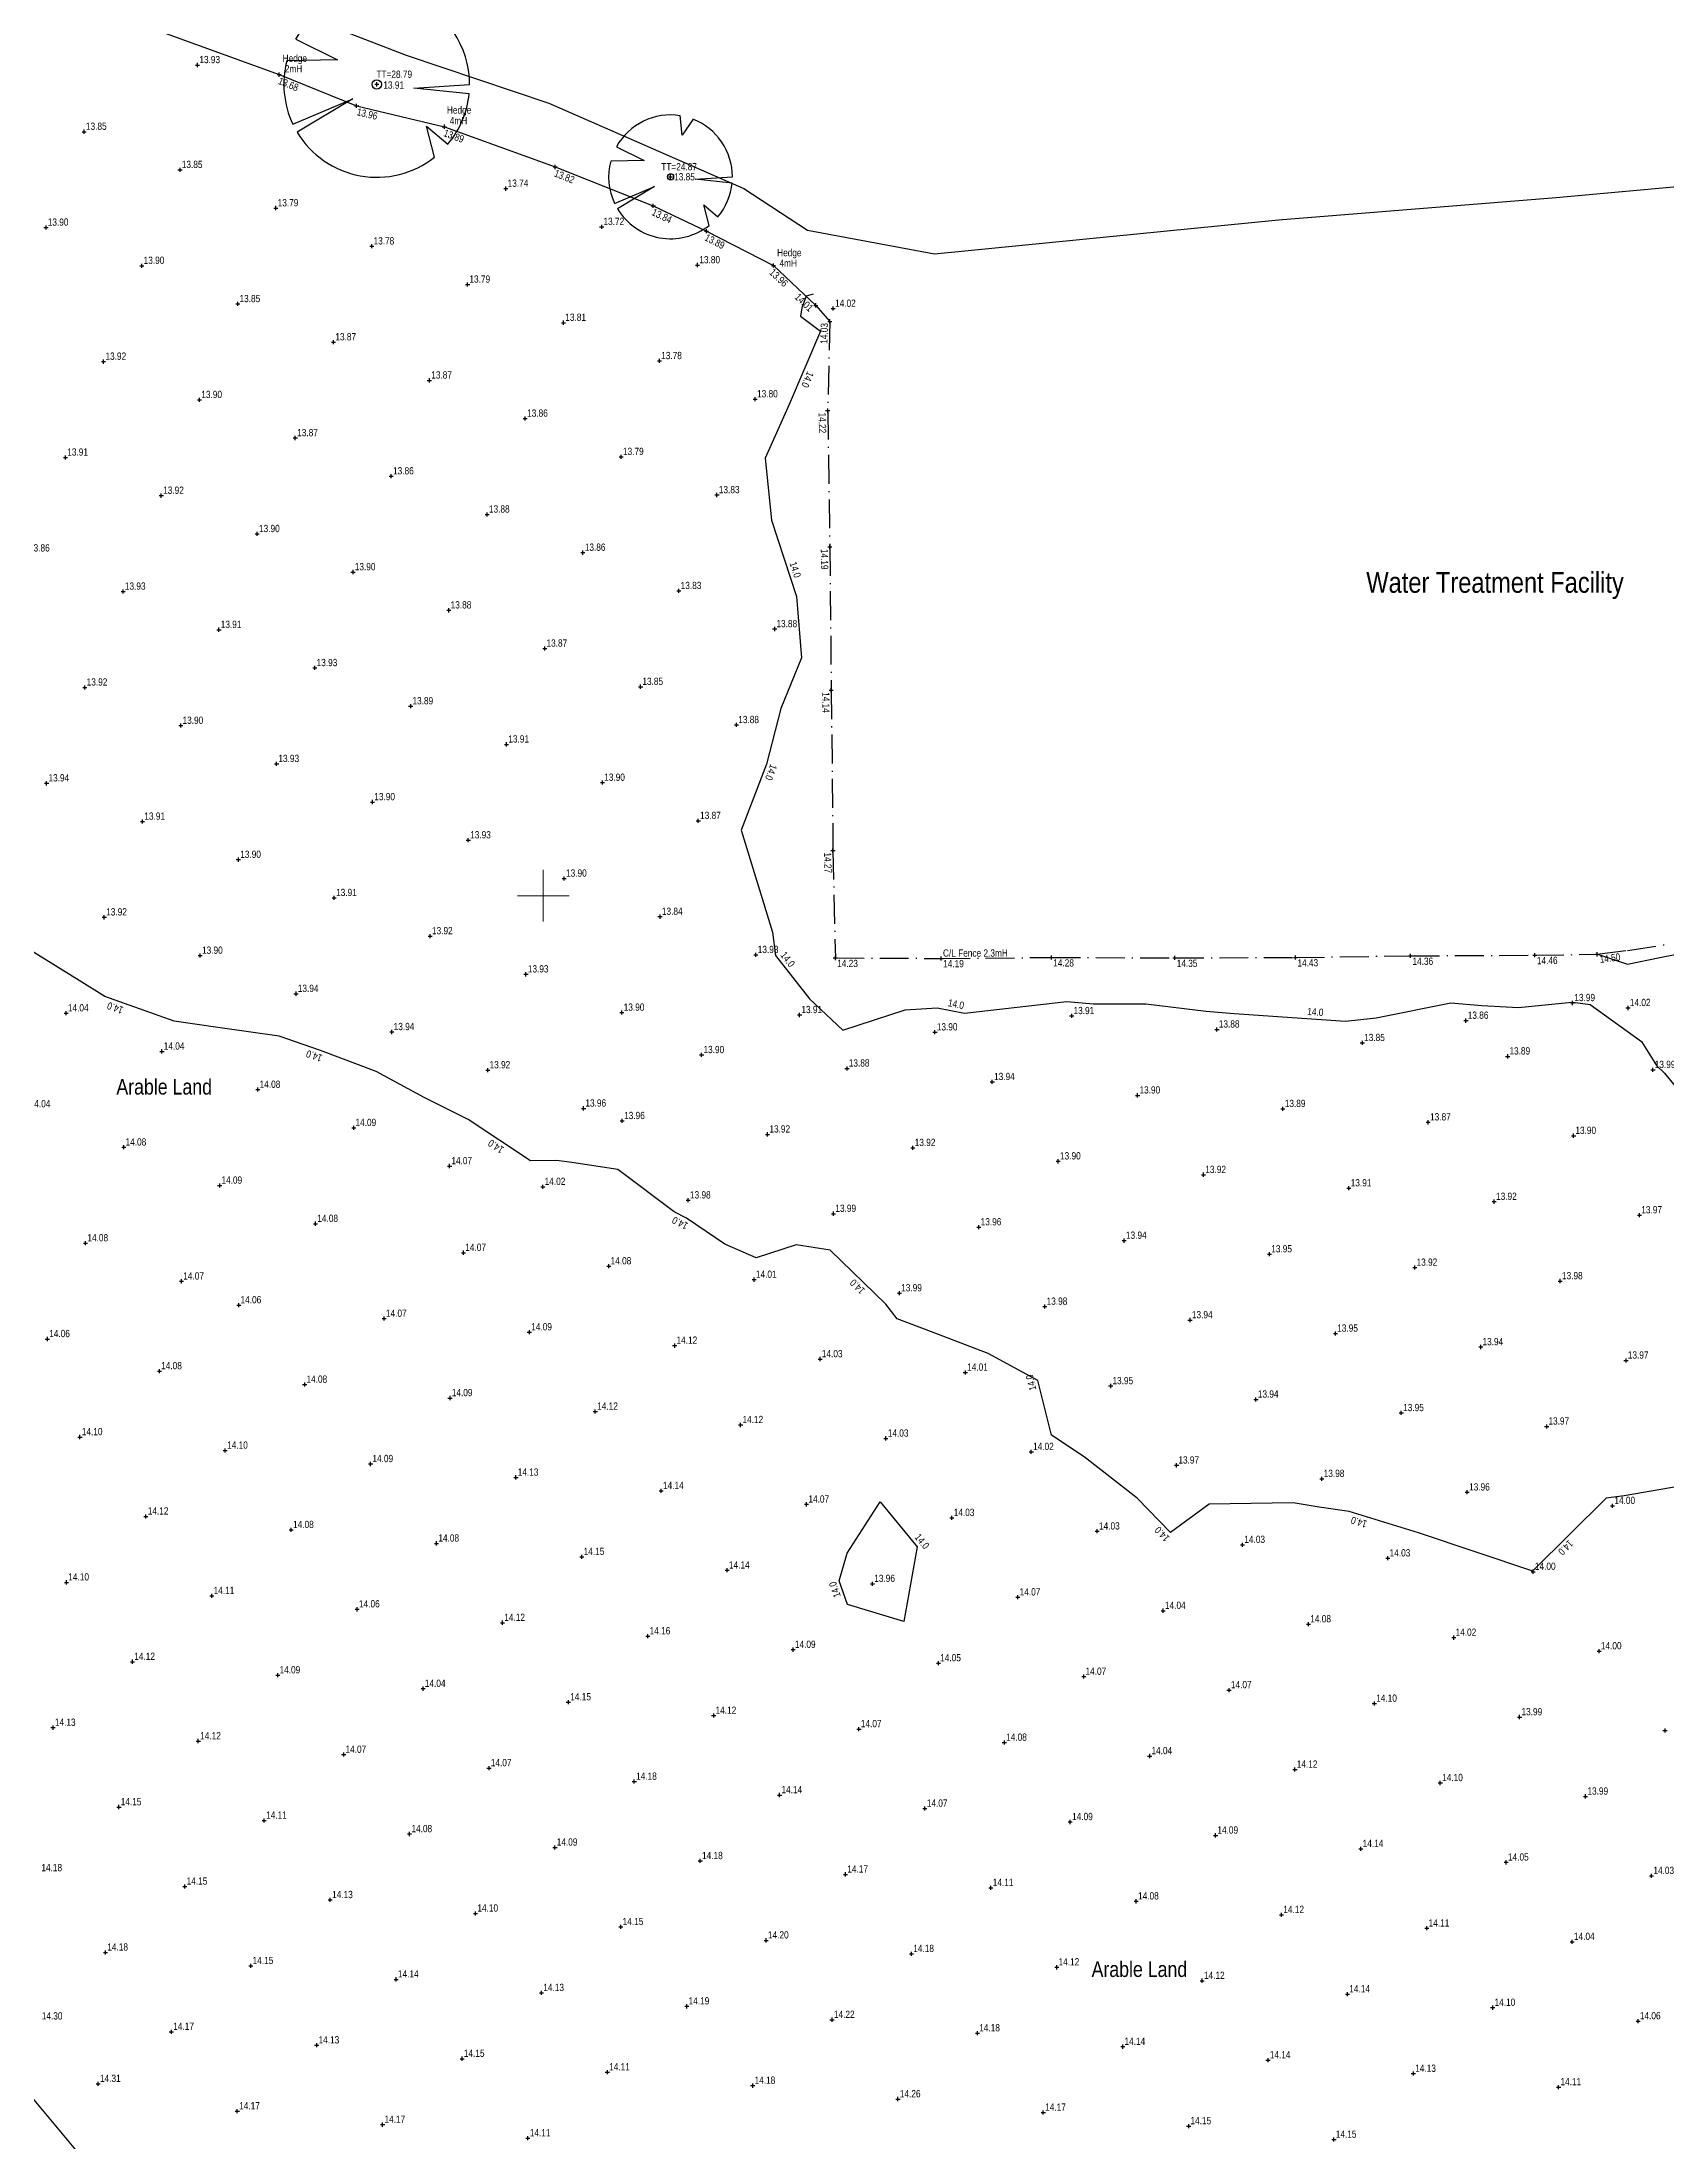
# Model space of a CAD drawing. Extents: x 452260 to 454003, y 451265 to 453203.
# Drawn here: x 453551.4 to 453708.8, y 452079.2 to 452282.7 of the extents above; entities that cross this region are included whole.
import ezdxf
from ezdxf.enums import TextEntityAlignment as Align

# ---------------------------------------------------------------- set-up
doc = ezdxf.new("R2010")
doc.units = 0
doc.header["$LTSCALE"] = 0.7
doc.header["$MEASUREMENT"] = 0
doc.header["$PDMODE"] = 2
doc.header["$PDSIZE"] = 0.2
doc.linetypes.add('Dash-Dot', pattern=[6, 4, -1, 0, -1])
for name, color, linetype, lineweight in [('FFS_Tree Top Levels', 94, 'Continuous', 25), ('FPS_Contours-Minor', 184, 'Continuous', 25), ('FPS_Fence', 42, 'Dash-Dot', 25), ('FPS_Grid', 7, 'Continuous', 13), ('FPS_Hedge', 86, 'Continuous', 25), ('FPS_Hedge Top Level', 7, 'Continuous', 25), ('FPS_Levels', 7, 'Continuous', 25), ('FPS_Spot Levels', 7, 'Continuous', 25), ('FPS_Text', 7, 'Continuous', 25), ('FPS_Tree Canopy', 3, 'Continuous', 25), ('FPS_Tree Trunk', 32, 'Continuous', 25), ('FPS_Trees', 77, 'Continuous', 25)]:
    doc.layers.add(name, color=color, linetype=linetype, lineweight=lineweight)
doc.styles.add('Default', font='ARIALN.TTF')
doc.styles.get("Standard").update_dxf_attribs({"font": 'ARIALN.TTF'})

# ---------------------------------------------------------------- blocks, each defined once
blk = doc.blocks.new('Tree1R')
at = {"layer": 'FPS_Trees', "color": 77, "linetype": 'Continuous', "lineweight": 25}
for points in [[(0.363, 0.931, 0), (0.187, 0.673, 0), (0.157, 0.987, 0)], [(-0.873, 0.486, 0), (-0.424, 0.264, 0), (-0.967, 0.254, 0)], [(-0.904, -0.429, 0), (-0.257, -0.156, 0), (-0.857, -0.517, 0)], [(0.995, -0.101, 0), (0.398, -0.041, 0), (1, -0.001, 0)], [(0.622, -0.785, 0), (0.536, -0.452, 0), (0.765, -0.645, 0)]]:
    blk.add_polyline3d(points, dxfattribs=at)
at = {"layer": 'FPS_Trees', "color": 42, "linetype": 'Continuous', "lineweight": 25}
blk.add_circle((0, -0.001), 0.05, dxfattribs=at)
at = {"layer": 'FPS_Trees', "color": 77, "linetype": 'Continuous', "lineweight": 25}
for start, end in [(80.968, 150.872), (0, 68.758), (165.198, 205.304), (319.896, 354.273), (211.031, 308.435)]:
    blk.add_arc((0, -0.001), 1, start, end, dxfattribs=at)

msp = doc.modelspace()

# ---------------------------------------------------------------- linework, layer by layer
at = {"layer": 'FPS_Contours-Minor', "flags": 128}
for points, elevation in [([(453626.15, 452258.31), (453625.49, 452258.09), (453625.05, 452256.98), (453624.92, 452256.16), (453626.86, 452254.71), (453623.83, 452247.6), (453621.52, 452242.4), (453622.12, 452236.4), (453624.55, 452229), (453625.02, 452223.05), (453623.03, 452218.13), (453621.64, 452212.76), (453619.18, 452206.35), (453622.23, 452196.46), (453622.51, 452194.2), (453625.82, 452190), (453629.05, 452186.98), (453635.07, 452188.94), (453638.17, 452189.15), (453640.84, 452188.62), (453650.73, 452189.75), (453653.31, 452189.53), (453658.4, 452189.53), (453664.25, 452188.83), (453666.96, 452188.58), (453677.73, 452187.85), (453680.72, 452188.16), (453687.94, 452189.64), (453690.97, 452189.37), (453694.51, 452189.17), (453699.69, 452189.69), (453699.78, 452189.69), (453701.45, 452189.46), (453706.44, 452185.87), (453707.89, 452183.56), (453708.65, 452182.82), (453714.47, 452175.69)], 14), ([(453702.18, 452194.34), (453705.08, 452193.37), (453708.2, 452194.03), (453712.51, 452194.87), (453716.8, 452195.71), (453717.19, 452195.72), (453720.96, 452187.05), (453721.88, 452186.87), (453723.93, 452183.87), (453728.07, 452175.27), (453725.28, 452183.43), (453725.01, 452184.24), (453724.86, 452184.79), (453721.4, 452196.92), (453721.37, 452197.31), (453721.48, 452197.63), (453721.3, 452197.78), (453721.23, 452198.08), (453721.19, 452198.26), (453721.12, 452198.42), (453720.81, 452198.59)], 14.5), ([(453710.91, 452142.91), (453704.76, 452141.84), (453703, 452141.64), (453695.94, 452134.62), (453695.9, 452134.54), (453684.83, 452138.28), (453678.1, 452140.32), (453675.2, 452140.74), (453672.67, 452141.18), (453664.52, 452141.03), (453660.78, 452138.31), (453657.56, 452141.63), (453652.41, 452145.64), (453649.25, 452147.73), (453647.94, 452153.03), (453643.13, 452155.65), (453637.63, 452157.76), (453634.29, 452158.99), (453633.21, 452160.41), (453627.8, 452165.65), (453624.52, 452166.19), (453620.63, 452164.9), (453617.59, 452166.23), (453613.89, 452168.75), (453612.69, 452169.37), (453607.23, 452173.49), (453602.78, 452174.14), (453601.29, 452174.34), (453598.77, 452174.33), (453592.73, 452178.33), (453588.48, 452180.46), (453583.81, 452182.98), (453578.42, 452185), (453574.41, 452186.39), (453568.47, 452187.25), (453564.23, 452187.85), (453557.52, 452190.23), (453555.03, 452191.78), (453550.18, 452194.78)], 14)]:
    msp.add_lwpolyline(points, dxfattribs=dict(at, elevation=elevation))
at = {"layer": 'FPS_Contours-Minor', "elevation": 14, "flags": 128}
msp.add_lwpolyline([(453634.93, 452129.69), (453629.49, 452131.33), (453628.69, 452133.63), (453629.45, 452136.3), (453632.64, 452141.26), (453636.23, 452136.92)], close=True, dxfattribs=at)
at = {"layer": 'FPS_Fence'}
for p, q in [((453627.77, 452255.66, 14.03), (453627.57, 452247.01, 14.22)), ((453627.57, 452247.01, 14.22), (453627.77, 452233.8, 14.19)), ((453627.77, 452233.8, 14.19), (453627.91, 452219.92, 14.14)), ((453627.91, 452219.92, 14.14), (453628.08, 452204.39, 14.27)), ((453628.08, 452204.39, 14.27), (453628.31, 452193.97, 14.23)), ((453705.06, 452194.71, 14.65), (453709, 452195.31, 14.63)), ((453628.31, 452193.97, 14.23), (453638.57, 452193.93, 14.19)), ((453638.57, 452193.93, 14.19), (453649.25, 452194.02, 14.28)), ((453649.25, 452194.02, 14.28), (453661.22, 452193.98, 14.35)), ((453661.22, 452193.98, 14.35), (453672.9, 452194.02, 14.43)), ((453672.9, 452194.02, 14.43), (453684.05, 452194.18, 14.36)), ((453684.05, 452194.18, 14.36), (453696.1, 452194.24, 14.46)), ((453696.1, 452194.24, 14.46), (453702.13, 452194.33, 14.5)), ((453702.13, 452194.33, 14.5), (453705.06, 452194.71, 14.65))]:
    msp.add_line(p, q, dxfattribs=at)
for p in [(453628.1, 452256.9, 14.02), (453627.77, 452255.66, 14.03), (453627.57, 452247.01, 14.22), (453627.77, 452233.8, 14.19), (453627.91, 452219.92, 14.14), (453628.08, 452204.39, 14.27), (453628.31, 452193.97, 14.23), (453638.57, 452193.93, 14.19), (453649.25, 452194.02, 14.28), (453661.22, 452193.98, 14.35), (453672.9, 452194.02, 14.43), (453684.05, 452194.18, 14.36), (453696.1, 452194.24, 14.46), (453702.13, 452194.33, 14.5)]:
    msp.add_point(p, dxfattribs=at)
at = {"layer": 'FPS_Grid'}
for p, q in [((453600, 452197.5), (453600, 452202.5)), ((453597.5, 452200), (453602.5, 452200))]:
    msp.add_line(p, q, dxfattribs=at)
at = {"layer": 'FPS_Hedge', "flags": 128}
msp.add_lwpolyline([(453573.47, 452286.56), (453586.72, 452281.46), (453600.56, 452276.8), (453619.43, 452268.53), (453625.62, 452264.49), (453637.91, 452262.2), (453671.25, 452265.5), (453698.17, 452267.65), (453738, 452271.28), (453749.05, 452272.39), (453756.61, 452271.71), (453776.39, 452272.6), (453798.96, 452273.8), (453804.7, 452275.17), (453807.97, 452275.63), (453808.7, 452273.77), (453807.77, 452271.9)], dxfattribs=at)
at = {"layer": 'FPS_Hedge', "elevation": 14.01, "flags": 128}
msp.add_lwpolyline([(453626.42, 452257.21), (453627.77, 452255.66)], dxfattribs=at)
at = {"layer": 'FPS_Hedge'}
for points in [[(453420.87, 452343.21, 13.95), (453427.28, 452339.44, 13.87), (453436.91, 452334.85, 13.94), (453446.97, 452331.08, 13.96), (453456.52, 452325.94, 13.91), (453465.75, 452321.57, 13.84), (453476.06, 452317.75, 13.87), (453485.28, 452313.61, 13.84), (453493.66, 452309.71, 13.92), (453504.65, 452305.78, 13.84), (453514.75, 452300.62, 13.9), (453526.06, 452296.08, 13.82), (453536.26, 452292.4, 13.79), (453546.65, 452289.05, 13.74), (453561.15, 452284.38, 13.83), (453574.41, 452279.57, 13.68), (453581.92, 452276.55, 13.96), (453590.42, 452274.52, 13.89), (453601.15, 452270.62, 13.82), (453610.67, 452266.86, 13.84), (453615.82, 452264.4, 13.89), (453622.32, 452261.08, 13.96), (453626.42, 452257.21, 14.01)], [(453568.54, 452061.76, 14.31), (453559.88, 452072.28, 14.31), (453549.07, 452085.27, 14.28), (453542.72, 452093, 14.44), (453536.78, 452099.23, 14.26), (453534.32, 452102.03, 14.18), (453530.83, 452106.7, 14.33), (453524.38, 452114.07, 14.26), (453518.91, 452121.69, 14.36), (453516.61, 452124.39, 14.4), (453515.6, 452125.71, 14.38), (453511.81, 452126.7, 13.95), (453506.62, 452126, 14.08), (453502.05, 452120.61, 14.16), (453502.9, 452117.58, 14.18)]]:
    msp.add_polyline3d(points, dxfattribs=at)
for p in [(453574.41, 452279.57, 13.68), (453581.92, 452276.55, 13.96), (453590.42, 452274.52, 13.89), (453601.15, 452270.62, 13.82), (453610.67, 452266.86, 13.84), (453615.82, 452264.4, 13.89), (453622.32, 452261.08, 13.96), (453626.42, 452257.21, 14.01)]:
    msp.add_point(p, dxfattribs=at)
at = {"layer": 'FPS_Spot Levels'}
for p in [(453566.5, 452280.5, 13.93), (453555.52, 452274.04, 13.85), (453564.81, 452270.34, 13.85), (453596.38, 452268.52, 13.74), (453574.1, 452266.64, 13.79), (453551.82, 452264.75, 13.9), (453605.67, 452264.82, 13.72), (453583.39, 452262.94, 13.78), (453561.11, 452261.05, 13.9), (453614.96, 452261.12, 13.8), (453592.68, 452259.23, 13.79), (453570.4, 452257.35, 13.85), (453601.97, 452255.53, 13.81), (453557.4, 452251.76, 13.92), (453579.68, 452253.65, 13.87), (453611.26, 452251.83, 13.78), (453588.97, 452249.94, 13.87), (453566.69, 452248.06, 13.9), (453620.54, 452248.13, 13.8), (453598.26, 452246.24, 13.86), (453575.98, 452244.36, 13.87), (453553.7, 452242.47, 13.91), (453607.55, 452242.54, 13.79), (453585.27, 452240.65, 13.86), (453562.99, 452238.77, 13.92), (453616.84, 452238.84, 13.83), (453594.56, 452236.95, 13.88), (453572.28, 452235.07, 13.9), (453581.57, 452231.37, 13.9), (453603.85, 452233.25, 13.86), (453559.29, 452229.48, 13.93), (453613.14, 452229.55, 13.83), (453590.86, 452227.66, 13.88), (453568.58, 452225.78, 13.91), (453622.43, 452225.85, 13.88), (453600.15, 452223.96, 13.87), (453577.87, 452222.08, 13.93), (453555.59, 452220.19, 13.92), (453609.44, 452220.26, 13.85), (453587.16, 452218.37, 13.89), (453564.88, 452216.49, 13.9), (453618.73, 452216.56, 13.88), (453596.45, 452214.67, 13.91), (453574.17, 452212.79, 13.93), (453605.74, 452210.97, 13.9), (453551.88, 452210.9, 13.94), (453583.45, 452209.08, 13.9), (453561.17, 452207.2, 13.91), (453615.03, 452207.27, 13.87), (453592.74, 452205.38, 13.93), (453570.46, 452203.5, 13.9), (453602.03, 452201.68, 13.9), (453579.75, 452199.8, 13.91), (453557.47, 452197.91, 13.92), (453611.32, 452197.98, 13.84), (453589.04, 452196.09, 13.92), (453566.76, 452194.21, 13.9), (453620.61, 452194.28, 13.93), (453598.33, 452192.39, 13.93), (453553.77, 452188.62, 14.04), (453576.05, 452190.51, 13.94), (453607.62, 452188.69, 13.9), (453699.75, 452189.61, 13.99), (453705.12, 452189.13, 14.02), (453585.34, 452186.8, 13.94), (453624.85, 452188.45, 13.91), (453637.96, 452186.78, 13.9), (453651.21, 452188.36, 13.91), (453665.29, 452187.05, 13.88), (453689.42, 452187.9, 13.86), (453563.06, 452184.92, 14.04), (453615.35, 452184.58, 13.9), (453679.38, 452185.75, 13.85), (453594.63, 452183.1, 13.92), (453629.44, 452183.27, 13.88), (453693.46, 452184.44, 13.89), (453707.54, 452183.14, 13.99), (453572.35, 452181.22, 14.08), (453643.52, 452181.97, 13.94), (453657.6, 452180.66, 13.9), (453603.92, 452179.4, 13.96), (453671.68, 452179.36, 13.89), (453581.64, 452177.51, 14.09), (453607.66, 452178.19, 13.96), (453621.74, 452176.88, 13.92), (453685.76, 452178.05, 13.87), (453699.85, 452176.75, 13.9), (453559.36, 452175.63, 14.08), (453635.82, 452175.58, 13.92), (453590.93, 452173.81, 14.07), (453649.91, 452174.27, 13.9), (453663.99, 452172.97, 13.92), (453568.65, 452171.93, 14.09), (453599.97, 452171.8, 14.02), (453614.05, 452170.5, 13.98), (453678.07, 452171.66, 13.91), (453692.15, 452170.36, 13.92), (453577.93, 452168.22, 14.08), (453628.13, 452169.19, 13.99), (453706.23, 452169.05, 13.97), (453555.65, 452166.34, 14.08), (453642.21, 452167.89, 13.96), (453656.29, 452166.58, 13.94), (453592.27, 452165.41, 14.07), (453670.38, 452165.28, 13.95), (453564.94, 452162.64, 14.07), (453606.36, 452164.11, 14.08), (453620.44, 452162.8, 14.01), (453684.46, 452163.97, 13.92), (453698.54, 452162.67, 13.98), (453570.5, 452160.33, 14.06), (453634.52, 452161.5, 13.99), (453648.6, 452160.19, 13.98), (453584.58, 452159.03, 14.07), (453662.68, 452158.89, 13.94), (453551.95, 452157.05, 14.06), (453598.66, 452157.72, 14.09), (453612.74, 452156.41, 14.12), (453676.77, 452157.58, 13.95), (453690.85, 452156.28, 13.94), (453626.83, 452155.11, 14.03), (453704.93, 452154.97, 13.97), (453562.81, 452153.94, 14.08), (453576.89, 452152.64, 14.08), (453640.91, 452153.8, 14.01), (453654.99, 452152.5, 13.95), (453590.97, 452151.33, 14.09), (453605.05, 452150.03, 14.12), (453669.07, 452151.19, 13.94), (453619.13, 452148.72, 14.12), (453683.15, 452149.89, 13.95), (453697.24, 452148.58, 13.97), (453555.11, 452147.55, 14.1), (453569.19, 452146.25, 14.1), (453633.21, 452147.42, 14.03), (453647.3, 452146.11, 14.02), (453583.28, 452144.94, 14.09), (453661.38, 452144.81, 13.97), (453597.36, 452143.64, 14.13), (453611.44, 452142.33, 14.14), (453675.46, 452143.5, 13.98), (453689.54, 452142.2, 13.96), (453561.5, 452139.86, 14.12), (453625.52, 452141.03, 14.07), (453639.6, 452139.72, 14.03), (453703.62, 452140.89, 14), (453575.58, 452138.56, 14.08), (453653.68, 452138.42, 14.03), (453589.66, 452137.25, 14.08), (453603.75, 452135.94, 14.15), (453667.77, 452137.11, 14.03), (453681.85, 452135.81, 14.03), (453617.83, 452134.64, 14.14), (453695.93, 452134.5, 14), (453553.81, 452133.47, 14.1), (453567.89, 452132.17, 14.11), (453631.91, 452133.33, 13.96), (453645.99, 452132.03, 14.07), (453581.97, 452130.86, 14.06), (453596.05, 452129.56, 14.12), (453660.07, 452130.72, 14.04), (453610.13, 452128.25, 14.16), (453674.15, 452129.42, 14.08), (453688.24, 452128.11, 14.02), (453560.2, 452125.78, 14.12), (453624.22, 452126.95, 14.09), (453638.3, 452125.64, 14.05), (453702.32, 452126.81, 14), (453574.28, 452124.47, 14.09), (453652.38, 452124.34, 14.07), (453588.36, 452123.17, 14.04), (453602.44, 452121.86, 14.15), (453666.46, 452123.03, 14.07), (453680.54, 452121.73, 14.1), (453552.5, 452119.39, 14.13), (453616.52, 452120.56, 14.12), (453694.62, 452120.42, 13.99), (453566.58, 452118.09, 14.12), (453630.6, 452119.25, 14.07), (453644.69, 452117.95, 14.08), (453708.71, 452119.11, 14.07), (453580.67, 452116.78, 14.07), (453594.75, 452115.47, 14.07), (453658.77, 452116.64, 14.04), (453672.85, 452115.34, 14.12), (453608.83, 452114.17, 14.18), (453686.93, 452114.03, 14.1), (453558.89, 452111.7, 14.15), (453622.91, 452112.86, 14.14), (453636.99, 452111.56, 14.07), (453701.01, 452112.73, 13.99), (453572.97, 452110.39, 14.11), (453651.07, 452110.25, 14.09), (453587.05, 452109.09, 14.08), (453601.14, 452107.78, 14.09), (453665.16, 452108.95, 14.09), (453679.24, 452107.64, 14.14), (453615.22, 452106.48, 14.18), (453629.3, 452105.17, 14.17), (453693.32, 452106.34, 14.05), (453565.28, 452104, 14.15), (453643.38, 452103.87, 14.11), (453707.4, 452105.03, 14.03), (453579.36, 452102.7, 14.13), (453593.44, 452101.39, 14.1), (453657.46, 452102.56, 14.08), (453671.54, 452101.26, 14.12), (453607.52, 452100.09, 14.15), (453685.63, 452099.95, 14.11), (453557.58, 452097.61, 14.18), (453621.61, 452098.78, 14.2), (453635.69, 452097.48, 14.18), (453699.71, 452098.64, 14.04), (453571.67, 452096.31, 14.15), (453585.75, 452095, 14.14), (453649.77, 452096.17, 14.12), (453599.83, 452093.7, 14.13), (453663.85, 452094.87, 14.12), (453677.93, 452093.56, 14.14), (453613.91, 452092.39, 14.19), (453627.99, 452091.09, 14.22), (453692.01, 452092.26, 14.1), (453706.1, 452090.95, 14.06), (453563.97, 452089.92, 14.17), (453642.08, 452089.78, 14.18), (453578.05, 452088.62, 14.13), (453592.14, 452087.31, 14.15), (453656.16, 452088.48, 14.14), (453670.24, 452087.17, 14.14), (453556.87, 452084.88, 14.31), (453606.22, 452086.01, 14.11), (453684.32, 452085.87, 14.13), (453620.3, 452084.7, 14.18), (453634.38, 452083.4, 14.26), (453698.4, 452084.56, 14.11), (453570.36, 452082.23, 14.17), (453584.44, 452080.92, 14.17), (453648.46, 452082.09, 14.17), (453662.55, 452080.78, 14.15), (453598.52, 452079.62, 14.11), (453676.63, 452079.48, 14.15)]:
    msp.add_point(p, dxfattribs=at)
at = {"layer": 'FPS_Tree Trunk'}
for p in [(453583.87, 452278.63, 13.91), (453612.34, 452269.67, 13.85)]:
    msp.add_point(p, dxfattribs=at)

# ---------------------------------------------------------------- block references
at = {"layer": 'FPS_Tree Canopy'}
for p, xscale, yscale, zscale in [((453583.87, 452278.63, 13.91), 9, 9, 9), ((453612.34, 452269.67, 13.85), 6, 6, 6)]:
    msp.add_blockref('Tree1R', p, dxfattribs=dict(at, xscale=xscale, yscale=yscale, zscale=zscale))

# ---------------------------------------------------------------- texts
at = {"layer": 'FFS_Tree Top Levels', "style": 'Default'}
for s, p in [('TT=28.79', (453583.84, 452279.26)), ('TT=24.87', (453611.44, 452270.29))]:
    msp.add_text(s, height=0.7, dxfattribs=at).set_placement(p)
at = {"layer": 'FPS_Contours-Minor', "style": 'Default'}
for rotation, p in [(246.9002, (453625.3, 452250.15, 14)), (288.1791, (453624.1, 452231.49, 14)), (248.9998, (453621.76, 452212.08, 14)), (308.1793, (453623.42, 452193.62, 14)), (160.4649, (453558.64, 452189.46, 14)), (348.8199, (453639.94, 452189.16, 14)), (356.1299, (453674.8, 452188.4, 14)), (160.9578, (453577.92, 452184.81, 14)), (146.4725, (453595.61, 452176, 14)), (152.5099, (453613.42, 452168.6, 14)), (135.9097, (453630.69, 452162.37, 14)), (103.9346, (453647.61, 452152.91, 14)), (309.5388, (453636.44, 452137.22, 14)), (134.0667, (453660.22, 452138.38, 14)), (163.117, (453679.15, 452139.64, 14)), (224.8429, (453698.83, 452137.08, 14)), (109.1075, (453628.59, 452132.88, 14))]:
    msp.add_text('14.0', height=0.7, rotation=rotation, dxfattribs=at).set_placement(p, align=Align.CENTER)
at = {"layer": 'FPS_Hedge Top Level', "style": 'Default'}
for s, p in [('Hedge', (453574.75, 452281.5, 13.72)), ('2mH', (453574.96, 452280.48, 13.68)), ('Hedge', (453590.67, 452276.49, 13.72)), ('4mH', (453590.94, 452275.45, 13.89)), ('Hedge', (453622.67, 452262.67, 13.72)), ('4mH', (453622.9, 452261.65, 13.96))]:
    msp.add_text(s, height=0.7, dxfattribs=at).set_placement(p, align=Align.TOP_LEFT)
at = {"layer": 'FPS_Levels', "style": 'Default'}
for s, rotation, p in [('13.68', 338.0809, (453574.51, 452279.34, 13.68)), ('13.96', 346.5844, (453582.05, 452276.33, 13.96)), ('13.89', 340.041, (453590.52, 452274.29, 13.89)), ('13.82', 338.4595, (453601.25, 452270.39, 13.82)), ('13.84', 334.4633, (453610.75, 452266.63, 13.84)), ('13.89', 332.9435, (453615.89, 452264.17, 13.89)), ('13.96', 316.6619, (453622.33, 452260.83, 13.96)), ('14.01', 316.6619, (453624.79, 452258.44, 14.01)), ('14.22', 270.8888, (453627.39, 452246.83, 14.22)), ('14.19', 270.5952, (453627.6, 452233.62, 14.19)), ('14.14', 270.5953, (453627.74, 452219.74, 14.14)), ('14.27', 271.2985, (453627.91, 452204.21, 14.27)), ('14.23', 359.7525, (453628.49, 452193.8, 14.23)), ('14.19', 0.4938, (453638.75, 452193.76, 14.19)), ('14.28', 359.7888, (453649.42, 452193.85, 14.28)), ('14.35', 0.1872, (453661.39, 452193.8, 14.35)), ('14.43', 0.8387, (453673.08, 452193.84, 14.43)), ('14.36', 0.2728, (453684.23, 452194, 14.36)), ('14.46', 0.9437, (453696.28, 452194.06, 14.46)), ('14.50', 7.3762, (453702.33, 452194.18, 14.5))]:
    msp.add_text(s, height=0.7, rotation=rotation, dxfattribs=at).set_placement(p, align=Align.TOP_LEFT)
for s, p in [('13.91', (453584.51, 452278.56, 13.91)), ('13.85', (453612.69, 452269.67, 13.85))]:
    msp.add_text(s, height=0.7, dxfattribs=at).set_placement(p, align=Align.MIDDLE_LEFT)
msp.add_text('14.02', height=0.7, dxfattribs=at).set_placement((453628.28, 452257.07, 14.02))
msp.add_text('14.03', height=0.7, rotation=88.6226, dxfattribs=at).set_placement((453627.59, 452255.49, 14.03), align=Align.RIGHT)
at = {"layer": 'FPS_Spot Levels', "style": 'Default'}
for s, p in [('13.93', (453566.68, 452280.68, 13.93)), ('13.85', (453555.69, 452274.22, 13.85)), ('13.85', (453564.98, 452270.52, 13.85)), ('13.74', (453596.55, 452268.7, 13.74)), ('13.79', (453574.27, 452266.81, 13.79)), ('13.90', (453551.99, 452264.93, 13.9)), ('13.72', (453605.84, 452265, 13.72)), ('13.78', (453583.56, 452263.11, 13.78)), ('13.90', (453561.28, 452261.23, 13.9)), ('13.79', (453592.85, 452259.41, 13.79)), ('13.80', (453615.13, 452261.29, 13.8)), ('13.85', (453570.57, 452257.52, 13.85)), ('13.81', (453602.14, 452255.71, 13.81)), ('13.87', (453579.86, 452253.82, 13.87)), ('13.92', (453557.58, 452251.94, 13.92)), ('13.78', (453611.43, 452252, 13.78)), ('13.87', (453589.15, 452250.12, 13.87)), ('13.90', (453566.87, 452248.23, 13.9)), ('13.80', (453620.72, 452248.3, 13.8)), ('13.86', (453598.44, 452246.42, 13.86)), ('13.87', (453576.16, 452244.53, 13.87)), ('13.91', (453553.88, 452242.65, 13.91)), ('13.79', (453607.73, 452242.71, 13.79)), ('13.92', (453563.17, 452238.95, 13.92)), ('13.86', (453585.45, 452240.83, 13.86)), ('13.83', (453617.02, 452239.01, 13.83)), ('13.88', (453594.74, 452237.13, 13.88)), ('13.90', (453572.46, 452235.24, 13.9)), ('13.86', (453550.17, 452233.36, 13.86)), ('13.86', (453604.03, 452233.43, 13.86)), ('13.90', (453581.74, 452231.54, 13.9)), ('13.93', (453559.46, 452229.66, 13.93)), ('13.83', (453613.32, 452229.72, 13.83)), ('13.88', (453591.03, 452227.84, 13.88)), ('13.91', (453568.75, 452225.95, 13.91)), ('13.88', (453622.6, 452226.02, 13.88)), ('13.87', (453600.32, 452224.14, 13.87)), ('13.93', (453578.04, 452222.25, 13.93)), ('13.92', (453555.76, 452220.37, 13.92)), ('13.85', (453609.61, 452220.43, 13.85)), ('13.90', (453565.05, 452216.66, 13.9)), ('13.89', (453587.33, 452218.55, 13.89)), ('13.88', (453618.9, 452216.73, 13.88)), ('13.91', (453596.62, 452214.85, 13.91)), ('13.93', (453574.34, 452212.96, 13.93)), ('13.94', (453552.06, 452211.08, 13.94)), ('13.90', (453605.91, 452211.14, 13.9)), ('13.90', (453583.63, 452209.26, 13.9)), ('13.91', (453561.35, 452207.37, 13.91)), ('13.87', (453615.2, 452207.44, 13.87)), ('13.93', (453592.92, 452205.56, 13.93)), ('13.90', (453570.64, 452203.67, 13.9)), ('13.90', (453602.21, 452201.85, 13.9)), ('13.91', (453579.93, 452199.97, 13.91)), ('13.92', (453557.65, 452198.09, 13.92)), ('13.92', (453589.22, 452196.27, 13.92)), ('13.84', (453611.5, 452198.15, 13.84)), ('13.90', (453566.94, 452194.38, 13.9)), ('13.93', (453620.79, 452194.45, 13.93)), ('13.93', (453598.51, 452192.57, 13.93)), ('13.94', (453576.22, 452190.68, 13.94)), ('14.04', (453553.94, 452188.8, 14.04)), ('13.90', (453607.8, 452188.86, 13.9)), ('13.91', (453625.02, 452188.63, 13.91)), ('13.91', (453651.39, 452188.53, 13.91)), ('13.86', (453689.59, 452188.08, 13.86)), ('13.99', (453699.92, 452189.79, 13.99)), ('14.02', (453705.3, 452189.31, 14.02)), ('13.94', (453585.51, 452186.98, 13.94)), ('13.90', (453638.14, 452186.95, 13.9)), ('13.88', (453665.47, 452187.23, 13.88)), ('14.04', (453563.23, 452185.09, 14.04)), ('13.90', (453615.53, 452184.75, 13.9)), ('13.85', (453679.55, 452185.92, 13.85)), ('13.89', (453693.63, 452184.62, 13.89)), ('13.92', (453594.8, 452183.28, 13.92)), ('13.88', (453629.61, 452183.45, 13.88)), ('13.94', (453643.69, 452182.14, 13.94)), ('13.99', (453707.71, 452183.31, 13.99)), ('14.08', (453572.52, 452181.39, 14.08)), ('13.90', (453657.78, 452180.84, 13.9)), ('14.04', (453550.24, 452179.51, 14.04)), ('13.96', (453604.09, 452179.57, 13.96)), ('13.96', (453607.84, 452178.36, 13.96)), ('13.89', (453671.86, 452179.53, 13.89)), ('13.87', (453685.94, 452178.23, 13.87)), ('14.09', (453581.81, 452177.69, 14.09)), ('13.92', (453621.92, 452177.06, 13.92)), ('13.90', (453700.02, 452176.92, 13.9)), ('14.08', (453559.53, 452175.8, 14.08)), ('14.07', (453591.1, 452173.99, 14.07)), ('13.92', (453636, 452175.75, 13.92)), ('13.90', (453650.08, 452174.45, 13.9)), ('14.09', (453568.82, 452172.1, 14.09)), ('14.02', (453600.14, 452171.98, 14.02)), ('13.92', (453664.16, 452173.14, 13.92)), ('13.91', (453678.25, 452171.84, 13.91)), ('13.98', (453614.22, 452170.67, 13.98)), ('13.92', (453692.33, 452170.53, 13.92)), ('14.08', (453578.11, 452168.4, 14.08)), ('13.99', (453628.31, 452169.37, 13.99)), ('13.96', (453642.39, 452168.06, 13.96)), ('13.97', (453706.41, 452169.23, 13.97)), ('14.08', (453555.83, 452166.51, 14.08)), ('13.94', (453656.47, 452166.76, 13.94)), ('14.07', (453592.45, 452165.59, 14.07)), ('14.08', (453606.53, 452164.28, 14.08)), ('13.95', (453670.55, 452165.45, 13.95)), ('13.92', (453684.63, 452164.15, 13.92)), ('14.07', (453565.12, 452162.81, 14.07)), ('14.01', (453620.61, 452162.98, 14.01)), ('13.99', (453634.69, 452161.67, 13.99)), ('13.98', (453698.72, 452162.84, 13.98)), ('14.06', (453570.67, 452160.51, 14.06)), ('13.98', (453648.78, 452160.37, 13.98)), ('14.07', (453584.76, 452159.2, 14.07)), ('14.09', (453598.84, 452157.89, 14.09)), ('13.94', (453662.86, 452159.06, 13.94)), ('13.95', (453676.94, 452157.76, 13.95)), ('14.06', (453552.13, 452157.23, 14.06)), ('14.12', (453612.92, 452156.59, 14.12)), ('13.94', (453691.02, 452156.45, 13.94)), ('14.08', (453562.98, 452154.12, 14.08)), ('14.03', (453627, 452155.28, 14.03)), ('14.01', (453641.08, 452153.98, 14.01)), ('13.97', (453705.1, 452155.15, 13.97)), ('14.08', (453577.06, 452152.81, 14.08)), ('14.09', (453591.14, 452151.51, 14.09)), ('13.95', (453655.16, 452152.67, 13.95)), ('14.12', (453605.23, 452150.2, 14.12)), ('13.94', (453669.25, 452151.37, 13.94)), ('13.95', (453683.33, 452150.06, 13.95)), ('14.10', (453555.29, 452147.73, 14.1)), ('14.12', (453619.31, 452148.9, 14.12)), ('14.03', (453633.39, 452147.59, 14.03)), ('13.97', (453697.41, 452148.76, 13.97)), ('14.10', (453569.37, 452146.42, 14.1)), ('14.02', (453647.47, 452146.29, 14.02)), ('14.09', (453583.45, 452145.12, 14.09)), ('14.13', (453597.53, 452143.81, 14.13)), ('13.97', (453661.55, 452144.98, 13.97)), ('13.98', (453675.63, 452143.68, 13.98)), ('14.14', (453611.61, 452142.51, 14.14)), ('13.96', (453689.72, 452142.37, 13.96)), ('14.12', (453561.68, 452140.04, 14.12)), ('14.07', (453625.7, 452141.2, 14.07)), ('14.03', (453639.78, 452139.9, 14.03)), ('14.00', (453703.8, 452141.06, 14)), ('14.08', (453575.76, 452138.73, 14.08)), ('14.08', (453589.84, 452137.42, 14.08)), ('14.03', (453653.86, 452138.59, 14.03)), ('14.03', (453667.94, 452137.29, 14.03)), ('14.15', (453603.92, 452136.12, 14.15)), ('14.03', (453682.02, 452135.98, 14.03)), ('14.10', (453553.98, 452133.65, 14.1)), ('14.14', (453618, 452134.81, 14.14)), ('13.96', (453632.08, 452133.51, 13.96)), ('14.00', (453696.1, 452134.68, 14)), ('14.11', (453568.06, 452132.34, 14.11)), ('14.07', (453646.17, 452132.2, 14.07)), ('14.06', (453582.15, 452131.04, 14.06)), ('14.12', (453596.23, 452129.73, 14.12)), ('14.04', (453660.25, 452130.9, 14.04)), ('14.08', (453674.33, 452129.59, 14.08)), ('14.16', (453610.31, 452128.43, 14.16)), ('14.09', (453624.39, 452127.12, 14.09)), ('14.02', (453688.41, 452128.29, 14.02)), ('14.12', (453560.37, 452125.95, 14.12)), ('14.05', (453638.47, 452125.82, 14.05)), ('14.00', (453702.49, 452126.98, 14)), ('14.09', (453574.45, 452124.65, 14.09)), ('14.04', (453588.53, 452123.34, 14.04)), ('14.07', (453652.55, 452124.51, 14.07)), ('14.07', (453666.64, 452123.21, 14.07)), ('14.15', (453602.62, 452122.04, 14.15)), ('14.10', (453680.72, 452121.9, 14.1)), ('14.13', (453552.68, 452119.57, 14.13)), ('14.12', (453616.7, 452120.73, 14.12)), ('14.07', (453630.78, 452119.43, 14.07)), ('13.99', (453694.8, 452120.59, 13.99)), ('14.12', (453566.76, 452118.26, 14.12)), ('14.07', (453580.84, 452116.95, 14.07)), ('14.08', (453644.86, 452118.12, 14.08)), ('14.07', (453594.92, 452115.65, 14.07)), ('14.04', (453658.94, 452116.82, 14.04)), ('14.12', (453673.02, 452115.51, 14.12)), ('14.18', (453609, 452114.34, 14.18)), ('14.14', (453623.09, 452113.04, 14.14)), ('14.10', (453687.11, 452114.21, 14.1)), ('13.99', (453701.19, 452112.9, 13.99)), ('14.15', (453559.06, 452111.87, 14.15)), ('14.07', (453637.17, 452111.73, 14.07)), ('14.11', (453573.15, 452110.57, 14.11)), ('14.08', (453587.23, 452109.26, 14.08)), ('14.09', (453651.25, 452110.43, 14.09)), ('14.09', (453665.33, 452109.12, 14.09)), ('14.09', (453601.31, 452107.96, 14.09)), ('14.18', (453615.39, 452106.65, 14.18)), ('14.14', (453679.41, 452107.82, 14.14)), ('14.18', (453551.37, 452105.48, 14.18)), ('14.17', (453629.47, 452105.35, 14.17)), ('14.05', (453693.49, 452106.51, 14.05)), ('14.03', (453707.58, 452105.21, 14.03)), ('14.15', (453565.45, 452104.18, 14.15)), ('14.13', (453579.54, 452102.87, 14.13)), ('14.11', (453643.56, 452104.04, 14.11)), ('14.08', (453657.64, 452102.74, 14.08)), ('14.10', (453593.62, 452101.57, 14.1)), ('14.12', (453671.72, 452101.43, 14.12)), ('14.15', (453607.7, 452100.26, 14.15)), ('14.20', (453621.78, 452098.96, 14.2)), ('14.11', (453685.8, 452100.12, 14.11)), ('14.04', (453699.88, 452098.82, 14.04)), ('14.18', (453557.76, 452097.79, 14.18)), ('14.15', (453571.84, 452096.48, 14.15)), ('14.18', (453635.86, 452097.65, 14.18)), ('14.14', (453585.92, 452095.18, 14.14)), ('14.12', (453649.94, 452096.35, 14.12)), ('14.12', (453664.03, 452095.04, 14.12)), ('14.13', (453600.01, 452093.87, 14.13)), ('14.19', (453614.09, 452092.57, 14.19)), ('14.14', (453678.11, 452093.74, 14.14)), ('14.10', (453692.19, 452092.43, 14.1)), ('14.30', (453551.41, 452091.11, 14.3)), ('14.22', (453628.17, 452091.26, 14.22)), ('14.06', (453706.27, 452091.13, 14.06)), ('14.17', (453564.15, 452090.1, 14.17)), ('14.13', (453578.23, 452088.79, 14.13)), ('14.18', (453642.25, 452089.96, 14.18)), ('14.14', (453656.33, 452088.65, 14.14)), ('14.15', (453592.31, 452087.49, 14.15)), ('14.14', (453670.41, 452087.35, 14.14)), ('14.31', (453557.05, 452085.06, 14.31)), ('14.11', (453606.39, 452086.18, 14.11)), ('14.18', (453620.48, 452084.88, 14.18)), ('14.13', (453684.5, 452086.04, 14.13)), ('14.11', (453698.58, 452084.74, 14.11)), ('14.17', (453570.54, 452082.4, 14.17)), ('14.26', (453634.56, 452083.57, 14.26)), ('14.17', (453648.64, 452082.27, 14.17)), ('14.17', (453584.62, 452081.1, 14.17)), ('14.15', (453662.72, 452080.96, 14.15)), ('14.11', (453598.7, 452079.79, 14.11)), ('14.15', (453676.8, 452079.65, 14.15))]:
    msp.add_text(s, height=0.7, dxfattribs=at).set_placement(p)
at = {"layer": 'FPS_Text'}
for s, height, p in [('Water Treatment Facility', 2, (453679.76, 452229.36)), ('Arable Land', 1.5, (453558.64, 452180.74)), ('Arable Land', 1.5, (453653.14, 452095.23))]:
    msp.add_text(s, height=height, dxfattribs=at).set_placement(p)
at = {"layer": 'FPS_Text', "style": 'Default'}
msp.add_text('C/L Fence 2.3mH', height=0.7, dxfattribs=at).set_placement((453638.74, 452194.1, 14.19))

doc.saveas('drawing.dxf')
